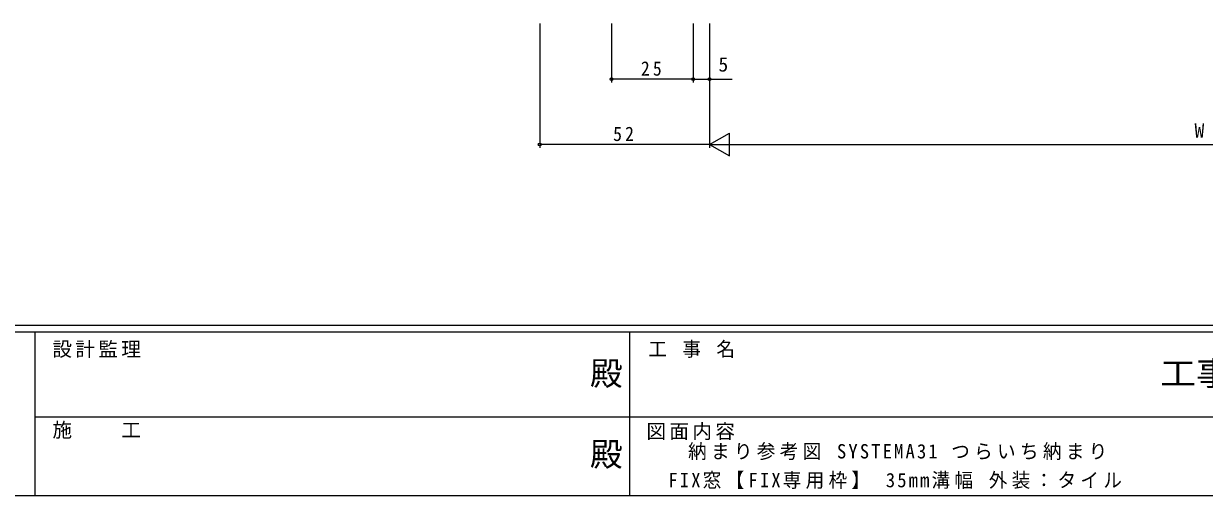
# Model space of a CAD drawing. Units: millimetres, scale not verified. Extents: x -594 to 539, y -420 to 386.
# Drawn here: x -225.4 to 135.9, y -420 to -275.6 of the extents above; entities that cross this region are included whole.
import ezdxf
from ezdxf.enums import TextEntityAlignment as Align

# ---------------------------------------------------------------- set-up
doc = ezdxf.new("R2010")
doc.units = ezdxf.units.MM
doc.header["$LTSCALE"] = 2
doc.layers.add('0-1_YKK_ZWAK', color=7, linetype='Continuous', lineweight=9)
doc.layers.add('0-6_YKK_D', color=6, linetype='Continuous', lineweight=9)
doc.layers.add('0-2_USER1', color=7, linetype='Continuous')
doc.styles.add('ＭＳ ゴシック', font='')
doc.styles.get('ＭＳ ゴシック').set_extended_font_data('MS Gothic')

msp = doc.modelspace()

# ---------------------------------------------------------------- linework, layer by layer
at = {"layer": '0-1_YKK_ZWAK'}
for p, q in [((510, -368), (-590, -368)), ((456, -370), (-590, -370)), ((-222, -370), (-222, -420)), ((-40, -370), (-40, -420)), ((-222, -395.999), (-38, -395.999)), ((-38, -395.999), (146, -395.999)), ((-590, -420), (456, -420))]:
    msp.add_line(p, q, dxfattribs=at)
at = {"layer": '0-6_YKK_D'}
for p, q in [((-67.501, -275.591), (-67.501, -313.594)), ((-45.501, -275.592), (-45.501, -293.594)), ((-20.501, -275.592), (-20.501, -293.594)), ((-20.501, -275.592), (-20.501, -293.594)), ((-15.501, -275.592), (-15.501, -313.594)), ((-15.501, -275.592), (-15.501, -293.594)), ((-15.501, -275.592), (-15.501, -313.594)), ((-20.501, -292.594), (-45.501, -292.594)), ((-20.501, -292.594), (-15.501, -292.594)), ((-15.501, -292.594), (-8.601, -292.594)), ((-15.501, -312.594), (-9.439, -309.094)), ((-9.439, -316.094), (-9.439, -309.094)), ((-15.501, -312.594), (-67.501, -312.594)), ((-15.501, -312.594), (-3.376, -312.594)), ((-15.501, -312.594), (-9.439, -316.094)), ((-8.501, -312.594), (277.499, -312.594))]:
    msp.add_line(p, q, dxfattribs=at)
for centre in [(-45.501, -292.594), (-20.501, -292.594), (-20.501, -292.594), (-15.501, -292.594), (-67.501, -312.594)]:
    msp.add_circle(centre, 0.425, dxfattribs=at)

# ---------------------------------------------------------------- texts
at = {"layer": '0-1_YKK_ZWAK', "color": 3, "style": 'ＭＳ ゴシック'}
for p in [(-52.117, -388.509), (-52.117, -413.254)]:
    msp.add_text('殿', height=7.331, dxfattribs=at).set_placement(p, align=Align.BOTTOM_LEFT)
at = {"layer": '0-1_YKK_ZWAK', "color": 3, "style": 'ＭＳ ゴシック', "width": 1.1}
msp.add_text('工事', height=7.331, dxfattribs=at).set_placement((122.331, -388.509), align=Align.BOTTOM_LEFT)
at = {"layer": '0-1_YKK_ZWAK', "char_height": 4.399, "attachment_point": 7, "style": 'ＭＳ ゴシック'}
for s, insert in [('\\T1.17;設計監理', (-216.615, -377.904)), ('\\T1.22;\\W0.95;工\\~事\\~名', (-34.268, -377.904)), ('\\T1.17;施\u3000\u3000工', (-216.615, -402.649)), ('\\T1.17;図面内容', (-34.832, -403.069))]:
    msp.add_mtext(s, dxfattribs=dict(at, insert=insert))
at = {"layer": '0-2_USER1', "char_height": 4.399, "attachment_point": 7, "style": 'ＭＳ ゴシック'}
for s, insert in [('\\T1.23;\\W0.95;納まり参考図\\~SYSTEMA31\\~つらいち納まり\\~', (-22.09, -409.213)), ('\\T1.23;\\W0.95;FIX窓【FIX専用枠】\\~35mm溝幅\\~外装：タイル\\~', (-28.118, -418.035))]:
    msp.add_mtext(s, dxfattribs=dict(at, insert=insert))
at = {"layer": '0-6_YKK_D', "color": 7, "style": 'ＭＳ ゴシック'}
for s, p in [('5', (-12.801, -291.594)), ('W', (132.899, -311.794))]:
    msp.add_text(s, height=4.399, dxfattribs=at).set_placement(p, align=Align.BOTTOM_LEFT)
at = {"layer": '0-6_YKK_D', "color": 7, "char_height": 4.399, "attachment_point": 7, "style": 'ＭＳ ゴシック'}
for s, insert in [('\\T1.36;\\W0.9;25', (-36.521, -291.594)), ('\\T1.36;\\W0.9;52', (-45.021, -311.594))]:
    msp.add_mtext(s, dxfattribs=dict(at, insert=insert))

doc.saveas('drawing.dxf')
